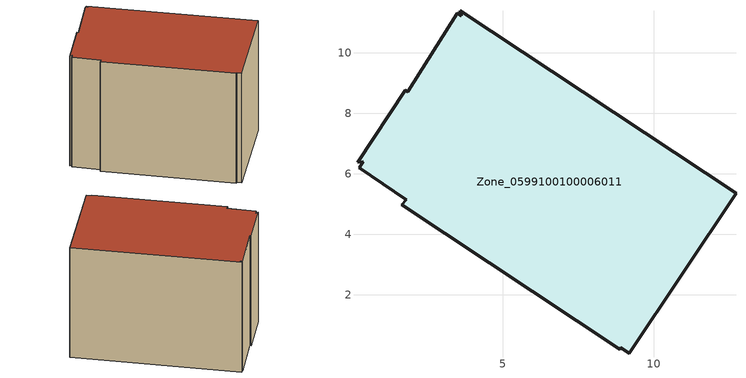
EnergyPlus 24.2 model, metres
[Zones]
Zone_0599100100006011
 floor ground (C_G): 1.66,4.98 1.8,5.13 0.26,6.2 0.38,6.39 0.2,6.39 1.77,8.76 1.85,8.71 3.5,11.31 3.63,11.22 3.59,11.4 12.71,5.36 9.18,0.06 8.9,0.25 8.86,0.19 z1.72
 wall outside (C_F): 8.9,0.25 9.18,0.06 12.71,5.36 3.59,11.4 3.63,11.22 3.5,11.31 1.85,8.71 1.77,8.76 0.2,6.39 0.38,6.39 0.26,6.2 1.8,5.13 1.66,4.98 8.86,0.19 8.9,0.25 z1.72:9.8
 roof outside (C_R): 1.8,5.13 1.66,4.98 8.86,0.19 8.9,0.25 9.18,0.06 12.71,5.36 3.59,11.4 3.63,11.22 3.5,11.31 1.85,8.71 1.77,8.76 0.2,6.39 0.38,6.39 0.26,6.2 z9.8
[BUILDING]
Pand.0599100100006011: North Axis=0; Terrain=City; Loads Convergence Tolerance Value=0.04; Temperature Convergence Tolerance Value=0.4; Solar Distribution=FullExterior; Maximum Number of Warmup Days=25; Minimum Number of Warmup Days=1
[Site:Location]
Rotterdam.The.Hague.AP_ZH_NLD Design_Conditions: Latitude=51.96; Longitude=4.45; Time Zone=1; Elevation=-4.5
[SITE:GROUNDTEMPERATURE:BUILDINGSURFACE]
18, 18, 18, 18, 18, 18, 18, 18, 18, 18, 18, 18
[MATERIAL] Thermal Absorptance=0.9; Solar Absorptance=0.7; Visible Absorptance=0.7
Name | Roughness | Thickness | Conductivity | Density | Specific Heat
G.D.2006-2014 | MediumSmooth | 0.15 | 0.06 | 540 | 1210
F.D.2006-2014 | Rough | 0.3 | 0.12 | 1920 | 840
R.D.2006-2014 | MediumRough | 0.2 | 0.08 | 1500 | 1000
[CONSTRUCTION]
C_G: G.D.2006-2014
C_F: F.D.2006-2014
C_R: R.D.2006-2014
[ZONE]
Zone_0599100100006011: Type=1; Multiplier=1; Ceiling Height=Autocalculate; Volume=Autocalculate; Floor Area=autocalculate; Part of Total Floor Area=Yes
[ZONEINFILTRATION:DESIGNFLOWRATE]
Infil_Zone_0599100100006011: Zone or ZoneList or Space or SpaceList=Zone_0599100100006011; Schedule=AlwaysOn; Design Flow Rate Calculation Method=Flow/Area; Flow Rate per Floor Area=0.0021; Constant Term Coefficient=1; Temperature Term Coefficient=0; Velocity Term Coefficient=0; Velocity Squared Term Coefficient=0
[HVACTEMPLATE:ZONE:IDEALLOADSAIRSYSTEM]
Zone_0599100100006011: Maximum Heating Supply Air Temperature=50; Minimum Cooling Supply Air Temperature=13; Maximum Heating Supply Air Humidity Ratio=0.0156; Minimum Cooling Supply Air Humidity Ratio=0.0077; Heating Limit=NoLimit; Cooling Limit=NoLimit; Dehumidification Control Type=ConstantSensibleHeatRatio; Cooling Sensible Heat Ratio=0.7; Dehumidification Setpoint=60; Humidification Control Type=None; Humidification Setpoint=30; Outdoor Air Method=None; Outdoor Air Flow Rate per Person=0.00944; Outdoor Air Flow Rate per Zone Floor Area=0; Outdoor Air Flow Rate per Zone=0; Demand Controlled Ventilation Type=None; Outdoor Air Economizer Type=NoEconomizer; Heat Recovery Type=None; Sensible Heat Recovery Effectiveness=0.7; Latent Heat Recovery Effectiveness=0.65
[ZONECONTROL:THERMOSTAT]
ThermostatControl_Zone_0599100100006011: Zone or ZoneList=Zone_0599100100006011; Control Type Schedule=DualSetpointControlType; Control 1=Thermostat_Zone_0599100100006011; Temperature Difference Between Cutout And Setpoint=0
[THERMOSTATSETPOINT:DUALSETPOINT]
Thermostat_Zone_0599100100006011: Heating Setpoint Temperature Schedule=HeatingSetpoint_Zone_0599100100006011; Cooling Setpoint Temperature Schedule=CoolingSetpoint_Zone_0599100100006011
[SCHEDULE:COMPACT]
HeatingSetpoint_Zone_0599100100006011: Through: 12/31, For: AllDays, Until: 24:00, 21
CoolingSetpoint_Zone_0599100100006011: Through: 12/31, For: AllDays, Until: 24:00, 24
DualSetpointControlType: Through: 12/31, For: AllDays, Until: 24:00, 4
AlwaysOn: Through: 12/31, For: AllDays, Until: 24:00, 1
